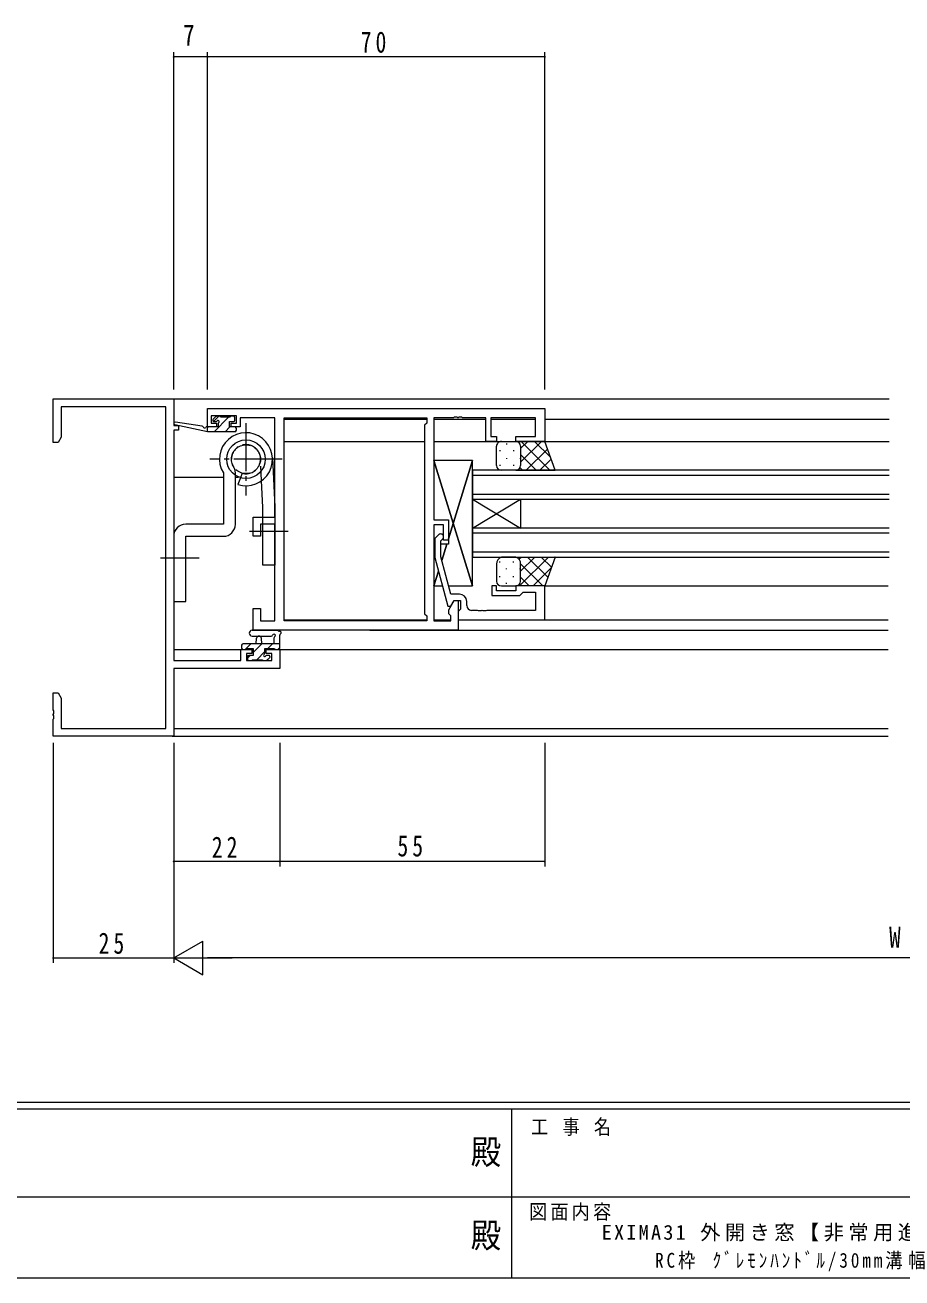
# Model space of a CAD drawing. Units: millimetres on the paper. Extents: x -397 to 397, y -282 to 282.
# Drawn here: x -109.9 to 72.1, y -282.1 to -22.1 of the extents above; entities that cross this region are included whole.
import ezdxf
from ezdxf.enums import TextEntityAlignment as Align

# ---------------------------------------------------------------- set-up
doc = ezdxf.new("R2010")
doc.units = ezdxf.units.MM
doc.linetypes.add('USER2', pattern=[13, 10, -1, 1, -1])
doc.linetypes.add('USER4', pattern=[4, 3, -1])
for name, color, linetype, lineweight in [('0-1_YKK_ZWAK', 7, 'Continuous', 18), ('0-3_YKK_11', 7, 'Continuous', 18), ('0-4_YKK_12', 2, 'Continuous', 18), ('0-5_YKK_13', 4, 'Continuous', 18), ('0-6_YKK_D', 6, 'Continuous', 18)]:
    doc.layers.add(name, color=color, linetype=linetype, lineweight=lineweight)
doc.layers.add('0-2_USER1', color=7, linetype='Continuous')
doc.styles.add('ＭＳ ゴシック', font='')
doc.styles.get('ＭＳ ゴシック').set_extended_font_data('MS Gothic')

msp = doc.modelspace()

# ---------------------------------------------------------------- linework, layer by layer
at = {"layer": '0-1_YKK_ZWAK'}
for p, q in [((376.092, -245.688), (-393.908, -245.688)), ((338.292, -247.088), (-393.908, -247.088)), ((-8.908, -247.088), (-8.908, -282.088)), ((-136.308, -265.287), (-7.508, -265.287)), ((-7.508, -265.287), (121.292, -265.287)), ((-393.908, -282.088), (338.292, -282.088))]:
    msp.add_line(p, q, dxfattribs=at)
at = {"layer": '0-3_YKK_11'}
for p, q in [((-104.033, -99.688), (-79.033, -99.688)), ((-80.663, -101.318), (-102.403, -101.318)), ((-80.663, -168.058), (-80.663, -101.318)), ((-72.033, -105.488), (-72.033, -101.688)), ((-72.033, -101.688), (-2.033, -101.688)), ((-71.233, -103.188), (-71.233, -104.688)), ((-66.033, -103.188), (-71.233, -103.188)), ((-58.033, -124.188), (-58.033, -103.618)), ((-56.103, -103.618), (-26.533, -103.618)), ((-56.103, -145.758), (-56.103, -103.618)), ((-56.103, -145.758), (-56.103, -103.618)), ((-25.033, -103.618), (-25.033, -124.788)), ((-14.233, -103.618), (-19.075, -103.618)), ((-79.033, -106.188), (-79.033, -153.958)), ((-70.133, -105.488), (-72.033, -105.488)), ((-71.233, -104.688), (-70.133, -104.688)), ((-70.133, -104.688), (-70.133, -105.488)), ((-26.963, -105.118), (-26.963, -144.258)), ((-62.533, -124.188), (-58.033, -124.188)), ((-62.533, -128.188), (-62.533, -124.188)), ((-25.033, -124.788), (-22.033, -124.788)), ((-22.033, -124.788), (-22.033, -128.988)), ((-58.033, -125.688), (-61.033, -125.688)), ((-61.033, -125.688), (-61.033, -128.188)), ((-58.033, -145.758), (-58.033, -125.688)), ((-23.033, -125.788), (-25.033, -125.788)), ((-25.033, -125.788), (-25.033, -145.758)), ((-23.033, -128.988), (-23.033, -125.788)), ((-61.033, -128.188), (-62.533, -128.188)), ((-22.033, -128.988), (-23.033, -128.988)), ((-24.833, -132.584), (-22.126, -142.688)), ((-24.833, -132.584), (-22.126, -142.688)), ((-21.553, -140.188), (-23.633, -132.426)), ((-21.553, -140.188), (-23.633, -132.426)), ((-19.733, -140.188), (-21.553, -140.188)), ((-19.733, -140.188), (-21.553, -140.188)), ((-13.033, -138.488), (-13.033, -140.488)), ((-13.033, -138.488), (-13.033, -140.488)), ((-7.233, -140.488), (-6.733, -139.988)), ((-7.233, -140.488), (-6.733, -139.988)), ((-3.963, -139.788), (-3.963, -143.558)), ((-3.963, -139.788), (-3.963, -143.558)), ((-2.033, -145.488), (-2.033, -138.488)), ((-2.033, -145.488), (-2.033, -138.488)), ((-18.233, -142.558), (-18.233, -141.688)), ((-18.233, -142.558), (-18.233, -141.688)), ((-13.033, -140.488), (-7.233, -140.488)), ((-13.033, -140.488), (-7.233, -140.488)), ((-20.033, -145.488), (-2.033, -145.488)), ((-20.033, -145.488), (-2.033, -145.488)), ((-15.258, -143.678), (-15.808, -143.678)), ((-15.258, -143.678), (-15.808, -143.678)), ((-20.033, -147.688), (-62.533, -147.688)), ((-26.533, -145.758), (-56.103, -145.758)), ((-65.133, -151.688), (-62.833, -151.688)), ((-65.133, -153.958), (-65.133, -151.688)), ((-62.833, -151.688), (-62.833, -152.488)), ((-59.833, -151.688), (-57.033, -151.688)), ((-59.833, -152.488), (-59.833, -151.688)), ((-57.033, -151.688), (-57.033, -155.588)), ((-79.033, -153.958), (-65.133, -153.958)), ((-79.033, -155.588), (-79.033, -169.688)), ((-57.033, -155.588), (-79.033, -155.588)), ((-102.403, -161.779), (-102.403, -168.058)), ((-104.033, -169.688), (-104.033, -166.146)), ((-102.403, -168.058), (-80.663, -168.058)), ((-79.033, -169.688), (-104.033, -169.688))]:
    msp.add_line(p, q, dxfattribs=at)
for points in [[(-102.403, -101.318), (-102.403, -107.596), (-103.033, -108.688), (-104.033, -108.688), (-104.033, -99.688)], [(-79.033, -99.688), (-79.033, -105.188), (-78.033, -105.188), (-78.033, -106.188), (-79.033, -106.188)], [(-58.033, -103.618), (-65.233, -103.618), (-65.233, -104.418), (-65.233, -105.488), (-67.133, -105.488), (-67.133, -104.688), (-66.033, -104.688), (-66.033, -103.188)], [(-26.533, -103.618), (-26.533, -104.688), (-26.963, -105.118)], [(-19.075, -103.618), (-19.258, -103.498), (-19.808, -103.498), (-19.991, -103.618), (-20.075, -103.618), (-20.258, -103.498), (-20.808, -103.498), (-20.991, -103.618), (-25.033, -103.618)], [(-2.033, -101.688), (-2.033, -108.488), (-8.033, -108.488), (-8.033, -107.488), (-3.963, -107.488), (-3.963, -103.618), (-13.233, -103.618), (-13.233, -107.488), (-12.033, -107.488), (-12.033, -108.488), (-14.233, -108.488), (-14.233, -103.618)], [(-24.057, -127.863), (-24.833, -128.639), (-24.833, -132.584)], [(-24.057, -127.863), (-24.833, -128.639), (-24.833, -132.584)], [(-23.633, -132.426), (-23.633, -129.136), (-23.209, -128.712)], [(-23.633, -132.426), (-23.633, -129.136), (-23.209, -128.712)], [(-2.033, -138.488), (-8.033, -138.488), (-8.033, -139.488), (-12.033, -139.488), (-12.033, -138.488), (-13.033, -138.488)], [(-2.033, -138.488), (-8.033, -138.488), (-8.033, -139.488), (-12.033, -139.488), (-12.033, -138.488), (-13.033, -138.488)], [(-6.733, -139.988), (-6.533, -139.788), (-3.963, -139.788)], [(-6.733, -139.988), (-6.533, -139.788), (-3.963, -139.788)], [(-25.033, -145.758), (-21.533, -145.758), (-21.533, -144.688), (-21.963, -144.258), (-21.963, -143.445), (-20.833, -141.488), (-20.033, -141.488), (-20.033, -147.688)], [(-22.126, -142.688), (-21.526, -142.688), (-20.833, -141.488), (-19.533, -141.488), (-19.533, -143.288), (-19.733, -143.488), (-20.033, -143.788), (-20.033, -145.488)], [(-22.126, -142.688), (-21.526, -142.688), (-20.833, -141.488), (-19.533, -141.488), (-19.533, -143.288), (-19.733, -143.488), (-20.033, -143.788), (-20.033, -145.488)], [(-62.533, -147.688), (-62.533, -143.188), (-61.033, -143.188), (-61.033, -145.758), (-58.033, -145.758)], [(-26.963, -144.258), (-26.533, -144.688), (-26.533, -145.758)], [(-15.808, -143.678), (-15.991, -143.558), (-17.233, -143.558)], [(-15.808, -143.678), (-15.991, -143.558), (-17.233, -143.558)], [(-3.963, -143.558), (-14.075, -143.558), (-14.258, -143.678), (-14.808, -143.678), (-14.991, -143.558), (-15.075, -143.558), (-15.258, -143.678)], [(-3.963, -143.558), (-14.075, -143.558), (-14.258, -143.678), (-14.808, -143.678), (-14.991, -143.558), (-15.075, -143.558), (-15.258, -143.678)], [(-62.833, -152.488), (-63.933, -152.488), (-63.933, -153.958), (-58.663, -153.958), (-58.663, -152.488), (-59.833, -152.488)], [(-104.033, -166.146), (-103.913, -165.963), (-103.913, -165.413), (-104.033, -165.229), (-104.033, -165.146), (-103.913, -164.963), (-103.913, -164.413), (-104.033, -164.229), (-104.033, -160.688), (-103.033, -160.688), (-102.403, -161.779)]]:
    msp.add_lwpolyline(points, dxfattribs=at)
for centre, radius, start, end in [((-23.633, -128.288), 0.6, 314.99999, 135.00001), ((-23.633, -128.288), 0.6, 314.99999, 135.00001), ((-19.733, -141.688), 1.5, 0.00001, 89.99999), ((-19.733, -141.688), 1.5, 0.00001, 89.99999), ((-17.233, -142.558), 1, 180.00001, 269.99999), ((-17.233, -142.558), 1, 180.00001, 269.99999)]:
    msp.add_arc(centre, radius, start, end, dxfattribs=at)
at = {"layer": '0-4_YKK_12'}
for p, q in [((-79.333, -99.688), (69.467, -99.688)), ((-56.101, -103.888), (-26.534, -103.888)), ((-25.031, -103.888), (-14.234, -103.888)), ((-13.231, -103.888), (-3.964, -103.888)), ((-2.033, -103.888), (69.467, -103.888)), ((-56.103, -108.488), (-26.963, -108.488)), ((-25.033, -108.488), (69.467, -108.488)), ((-79.033, -115.888), (-68.732, -115.888)), ((-66.232, -115.888), (-65.553, -115.888)), ((-58.342, -115.888), (-58.033, -115.888)), ((-17.033, -114.488), (-17.033, -120.488)), ((69.467, -114.488), (-17.033, -114.488)), ((-17.033, -115.488), (69.467, -115.488)), ((69.467, -119.488), (-17.033, -119.488)), ((-17.033, -120.488), (-7.033, -126.488)), ((-17.033, -126.488), (-7.033, -120.488)), ((-17.033, -120.488), (-17.033, -126.488)), ((-17.033, -120.488), (69.467, -120.488)), ((-7.033, -120.488), (-7.033, -126.488)), ((-17.033, -126.488), (-17.033, -132.488)), ((69.467, -126.488), (-17.033, -126.488)), ((-17.033, -127.488), (69.467, -127.488)), ((69.467, -131.488), (-17.033, -131.488)), ((-17.033, -132.488), (69.467, -132.488)), ((-2.033, -138.488), (69.263, -138.488)), ((-56.101, -145.488), (-26.534, -145.488)), ((-25.031, -145.488), (-21.534, -145.488)), ((-14.333, -145.488), (69.263, -145.488)), ((-38.333, -147.688), (69.263, -147.688)), ((-79.033, -151.688), (-62.533, -151.688)), ((-60.133, -151.688), (69.263, -151.688)), ((-79.033, -168.058), (69.263, -168.058)), ((-79.333, -169.688), (69.263, -169.688))]:
    msp.add_line(p, q, dxfattribs=at)
at = {"layer": '0-5_YKK_13'}
for p, q in [((-70.345, -103.376), (-70.845, -103.876)), ((-70.75, -104.364), (-69.674, -103.288)), ((-70.629, -106.488), (-67.629, -103.488)), ((-69.533, -103.288), (-70.133, -103.288)), ((-67.333, -103.488), (-69.333, -103.488)), ((-66.633, -103.288), (-67.133, -103.288)), ((-66.333, -104.088), (-66.333, -103.588)), ((-72.031, -106.488), (-78.792, -105.081)), ((-73.145, -105.314), (-78.687, -104.491)), ((-72.031, -105.644), (-71.874, -105.488)), ((-69.833, -105.488), (-72.031, -105.488)), ((-66.333, -106.488), (-72.031, -106.488)), ((-70.633, -104.388), (-70.294, -104.388)), ((-69.833, -104.849), (-69.833, -105.488)), ((-68.384, -106.488), (-67.384, -105.488)), ((-66.333, -105.488), (-67.433, -105.488)), ((-66.033, -106.188), (-66.033, -105.788)), ((-11.033, -108.488), (-8.033, -108.488)), ((-9.953, -108.908), (-9.953, -109.108)), ((-2.033, -108.488), (-8.033, -108.488)), ((-7.033, -109.98), (-5.54, -108.488)), ((-7.033, -112.809), (-2.712, -108.488)), ((-0.96, -114.488), (-6.96, -108.488)), ((-0.867, -111.752), (-4.131, -108.488)), ((0.11, -114.488), (-2.033, -108.488)), ((-12.033, -113.488), (-12.033, -109.488)), ((-11.368, -110.323), (-11.368, -110.523)), ((-8.538, -110.323), (-8.538, -110.523)), ((-7.033, -109.488), (-7.033, -113.088)), ((-7.033, -109.488), (-7.033, -113.488)), ((-3.788, -114.488), (-7.033, -111.243)), ((-5.883, -114.488), (-1.467, -110.072)), ((-58.54, -111.915), (-58.036, -122.064)), ((-17.033, -112.488), (-25.033, -112.488)), ((-17.033, -112.488), (-25.033, -112.488)), ((-17.033, -112.488), (-25.033, -112.488)), ((-25.033, -112.488), (-25.033, -124.788)), ((-25.033, -112.488), (-25.033, -124.788)), ((-25.033, -112.488), (-17.033, -138.488)), ((-17.033, -138.488), (-25.033, -112.488)), ((-22.033, -128.738), (-17.033, -112.488)), ((-17.033, -112.488), (-22.033, -128.738)), ((-17.033, -138.488), (-17.033, -112.488)), ((-17.033, -138.488), (-17.033, -112.488)), ((-17.033, -137.888), (-17.033, -113.888)), ((-11.368, -113.353), (-11.368, -113.553)), ((-9.953, -111.938), (-9.953, -112.138)), ((-8.538, -113.353), (-8.538, -113.553)), ((-6.617, -114.488), (-7.149, -113.955)), ((-7.123, -111.938), (-7.123, -112.138)), ((-3.055, -114.488), (-0.723, -112.156)), ((-0.226, -114.488), (0.022, -114.24)), ((-68.732, -115.046), (-68.732, -125.688)), ((-66.232, -125.688), (-66.232, -115.529)), ((-65.172, -116.022), (-65.733, -117.418)), ((-60.533, -122.188), (-60.795, -116.633)), ((-8.033, -114.488), (-11.033, -114.488)), ((-8.033, -114.488), (0.11, -114.488)), ((-60.533, -134.188), (-60.533, -122.188)), ((-58.036, -122.064), (-58.033, -134.188)), ((-25.033, -124.788), (-22.033, -124.788)), ((-25.033, -124.788), (-22.033, -124.788)), ((-22.033, -124.788), (-22.033, -129.788)), ((-22.033, -124.788), (-22.033, -129.788)), ((-68.732, -125.688), (-76.533, -125.688)), ((-79.033, -128.188), (-79.033, -141.688)), ((-76.533, -128.188), (-68.732, -128.188)), ((-76.533, -141.688), (-76.533, -128.188)), ((-24.833, -129.788), (-25.033, -129.788)), ((-24.833, -129.788), (-25.033, -129.788)), ((-24.833, -129.788), (-25.033, -129.788)), ((-25.033, -129.788), (-25.033, -138.488)), ((-22.033, -129.788), (-23.633, -129.788)), ((-22.033, -129.788), (-23.633, -129.788)), ((-23.416, -133.234), (-22.356, -129.788)), ((-22.356, -129.788), (-23.416, -133.234)), ((-8.033, -132.488), (-11.033, -132.488)), ((-8.033, -132.488), (0.11, -132.488)), ((-7.379, -132.954), (-6.913, -132.488)), ((-7.256, -138.488), (-1.256, -132.488)), ((-7.033, -135.436), (-4.084, -132.488)), ((-1.389, -136.686), (-5.587, -132.488)), ((-0.645, -134.602), (-2.759, -132.488)), ((0.11, -132.488), (-2.033, -138.488)), ((0.099, -132.517), (0.07, -132.488)), ((-58.033, -134.188), (-60.533, -134.188)), ((-12.033, -133.988), (-12.033, -137.488)), ((-11.368, -133.623), (-11.368, -133.423)), ((-9.953, -135.038), (-9.953, -134.838)), ((-8.538, -133.623), (-8.538, -133.423)), ((-7.123, -135.038), (-7.123, -134.838)), ((-2.416, -138.488), (-7.033, -133.871)), ((-7.033, -137.488), (-7.033, -133.988)), ((-7.033, -137.488), (-7.033, -134.388)), ((-4.427, -138.488), (-0.703, -134.763)), ((-24.08, -135.392), (-25.033, -138.488)), ((-11.368, -136.653), (-11.368, -136.453)), ((-8.538, -136.653), (-8.538, -136.453)), ((-5.244, -138.488), (-7.033, -136.699)), ((-25.033, -138.488), (-23.251, -138.488)), ((-25.033, -138.488), (-23.251, -138.488)), ((-22.009, -138.488), (-17.033, -138.488)), ((-22.009, -138.488), (-17.033, -138.488)), ((-11.033, -138.488), (-8.033, -138.488)), ((-9.953, -138.068), (-9.953, -137.868)), ((-2.033, -138.488), (-8.033, -138.488)), ((-7.123, -137.902), (-7.123, -137.868)), ((-79.033, -141.688), (-76.533, -141.688)), ((-62.761, -147.688), (-57.598, -147.688)), ((-64.933, -150.788), (-64.933, -151.388)), ((-57.033, -150.488), (-64.633, -150.488)), ((-64.193, -151.688), (-62.993, -150.488)), ((-62.761, -148.888), (-58.8, -148.89)), ((-62.533, -152.273), (-60.748, -150.488)), ((-61.933, -150.488), (-61.831, -149.343)), ((-60.733, -150.488), (-60.835, -149.343)), ((-59.502, -151.488), (-58.502, -150.488)), ((-58.233, -149.307), (-58.233, -150.488)), ((-57.033, -151.388), (-57.033, -148.707)), ((-64.633, -151.688), (-64.033, -151.688)), ((-63.833, -151.488), (-62.533, -151.488)), ((-63.733, -153.473), (-63.148, -152.888)), ((-63.733, -153.188), (-63.733, -153.688)), ((-62.533, -152.888), (-63.433, -152.888)), ((-62.533, -151.488), (-62.533, -152.888)), ((-61.802, -153.788), (-60.133, -152.118)), ((-60.133, -151.488), (-58.133, -151.488)), ((-60.133, -152.427), (-60.133, -151.488)), ((-59.744, -153.974), (-59.046, -153.276)), ((-59.333, -152.888), (-59.672, -152.888)), ((-57.933, -151.688), (-57.333, -151.688)), ((-57.457, -151.688), (-57.033, -151.263)), ((-63.433, -153.988), (-62.933, -153.988)), ((-62.733, -153.788), (-60.633, -153.788)), ((-60.433, -153.988), (-59.833, -153.988)), ((-59.621, -153.9), (-59.121, -153.4))]:
    msp.add_line(p, q, dxfattribs=at)
at = {"layer": '0-5_YKK_13', "linetype": 'USER2'}
for p, q in [((-64.033, -104.688), (-64.033, -119.688)), ((-56.533, -112.188), (-71.533, -112.188)), ((-55.282, -127.188), (-63.284, -127.188)), ((-73.782, -132.689), (-81.784, -132.689))]:
    msp.add_line(p, q, dxfattribs=at)
at = {"layer": '0-5_YKK_13', "linetype": 'USER4'}
for p, q in [((-60.795, -116.633), (-61.011, -112.045)), ((-66.232, -115.529), (-66.232, -115.093)), ((-64.806, -115.112), (-65.172, -116.022))]:
    msp.add_line(p, q, dxfattribs=at)
at = {"layer": '0-5_YKK_13'}
for points in [[(-72.031, -106.488), (-72.031, -105.488), (-72.118, -105.474)], [(-67.433, -105.488), (-67.433, -104.388), (-66.633, -104.388)], [(-25.033, -129.788), (-25.033, -138.488), (-24.08, -135.392)]]:
    msp.add_lwpolyline(points, dxfattribs=at)
msp.add_circle((-64.033, -112.188), 4, dxfattribs=at)
at = {"layer": '0-5_YKK_13', "linetype": 'USER4'}
msp.add_circle((-64.033, -112.188), 3, dxfattribs=at)
at = {"layer": '0-5_YKK_13'}
for centre, radius, start, end in [((-70.633, -104.088), 0.3, 135, 270), ((-70.133, -103.588), 0.3, 90, 135), ((-69.533, -103.488), 0.2, 0, 90), ((-67.133, -103.488), 0.2, 90, 180), ((-66.633, -103.588), 0.3, 0, 90), ((-78.731, -104.788), 0.3, 81.55064, 258.25019), ((-73.189, -105.611), 0.3, 21.55064, 81.55064), ((-72.631, -105.391), 0.3, 201.55064, 320.80246), ((-72.166, -105.77), 0.3, 80.80246, 140.80246), ((-70.294, -104.088), 0.3, 270, 326.94427), ((-69.833, -104.388), 0.25, 303.05573, 146.94427), ((-69.533, -104.849), 0.3, 123.05573, 180), ((-66.633, -104.088), 0.3, 270, 0), ((-66.333, -105.788), 0.3, 0, 90), ((-66.333, -106.188), 0.3, 270, 0), ((-64.033, -112.188), 5.5, 251.99529, 211.3077), ((-11.033, -109.488), 1, 89.9999, 179.9999), ((-8.033, -109.488), 1, 359.9999, 89.9999), ((-11.033, -113.488), 1, 179.9999, 269.9999), ((-8.033, -113.488), 1, 269.9999, 359.9999), ((-76.533, -128.188), 2.5, 90, 180), ((-68.732, -125.688), 2.5, 270, 0), ((-10.501, -133.926), 1.534, 110.30881, 182.3117), ((-8.565, -133.926), 1.534, 357.68843, 69.69136), ((-11.033, -137.488), 1, 180.0001, 270.0001), ((-8.033, -137.488), 1, 270.0001, 0.0001), ((-62.76, -148.288), 0.6, 89.95977, 269.95977), ((-57.598, -147.988), 0.3, 40.52878, 90), ((-57.142, -147.598), 0.3, 220.52878, 280.52878), ((-57.033, -148.188), 0.3, 300, 100.52878), ((-64.633, -150.788), 0.3, 90, 180), ((-61.333, -149.388), 0.5, 5.09207, 174.90793), ((-58.799, -148.59), 0.3, 269.95977, 340.81024), ((-58.233, -148.788), 0.3, 300, 160.81024), ((-57.933, -149.307), 0.3, 120, 180), ((-56.733, -148.707), 0.3, 120, 180), ((-64.633, -151.388), 0.3, 180, 270), ((-64.033, -151.488), 0.2, 270, 0), ((-63.433, -153.188), 0.3, 90, 180), ((-60.133, -152.888), 0.25, 123.05573, 326.94427), ((-60.433, -152.427), 0.3, 303.05573, 0), ((-59.672, -153.188), 0.3, 90, 146.94427), ((-59.333, -153.188), 0.3, 315, 90), ((-57.933, -151.488), 0.2, 180, 270), ((-57.333, -151.388), 0.3, 270, 0), ((-63.433, -153.688), 0.3, 180, 270), ((-62.933, -153.788), 0.2, 270, 0), ((-60.433, -153.788), 0.2, 180, 270), ((-59.833, -153.688), 0.3, 270, 315)]:
    msp.add_arc(centre, radius, start, end, dxfattribs=at)
at = {"layer": '0-5_YKK_13', "linetype": 'USER4'}
for centre, radius, start, end in [((-64.033, -112.188), 3.025, 255.18169, 211.7314), ((-68.732, -115.093), 2.5, 0, 31.7314)]:
    msp.add_arc(centre, radius, start, end, dxfattribs=at)
at = {"layer": '0-6_YKK_D'}
for p, q in [((-79.033, -97.688), (-79.033, -27.688)), ((-72.033, -97.688), (-72.033, -27.688)), ((-72.033, -97.688), (-72.033, -27.688)), ((-2.033, -97.688), (-2.033, -27.688)), ((-72.033, -28.688), (-79.033, -28.688)), ((-2.033, -28.688), (-72.033, -28.688)), ((-104.033, -171.058), (-104.033, -216.688)), ((-79.033, -171.058), (-79.033, -216.688)), ((-79.033, -171.058), (-79.033, -196.688)), ((-79.033, -171.058), (-79.033, -216.688)), ((-57.033, -171.058), (-57.033, -196.688)), ((-57.033, -171.058), (-57.033, -196.688)), ((-2.033, -171.058), (-2.033, -196.688)), ((-57.033, -195.688), (-79.033, -195.688)), ((-2.033, -195.688), (-57.033, -195.688)), ((-79.033, -215.688), (-72.971, -212.188)), ((-72.971, -219.188), (-72.971, -212.188)), ((-104.033, -215.688), (-79.033, -215.688)), ((-79.033, -215.688), (-72.971, -219.188)), ((-79.033, -215.688), (-66.908, -215.688)), ((213.967, -215.688), (-72.033, -215.688))]:
    msp.add_line(p, q, dxfattribs=at)
for centre, start, end in [((-79.033, -28.688), 0, 180), ((-72.033, -28.688), 0, 180), ((-72.033, -28.688), 0, 180), ((-2.033, -28.688), 0, 180), ((-79.033, -28.688), 180, 0), ((-72.033, -28.688), 180, 0), ((-72.033, -28.688), 180, 0), ((-2.033, -28.688), 180, 0), ((-79.033, -195.688), 0, 180), ((-79.033, -195.688), 180, 0), ((-57.033, -195.688), 0, 180), ((-57.033, -195.688), 0, 180), ((-57.033, -195.688), 180, 0), ((-57.033, -195.688), 180, 0), ((-2.033, -195.688), 0, 180), ((-2.033, -195.688), 180, 0), ((-104.033, -215.688), 0, 180), ((-104.033, -215.688), 180, 0)]:
    msp.add_arc(centre, 0.106, start, end, dxfattribs=at)

# ---------------------------------------------------------------- texts
at = {"layer": '0-1_YKK_ZWAK', "style": 'ＭＳ ゴシック', "width": 0.9}
for p in [(-17.39, -260.044), (-17.39, -277.365)]:
    msp.add_text('殿', height=5.132, dxfattribs=at).set_placement(p, align=Align.BOTTOM_LEFT)
at = {"layer": '0-1_YKK_ZWAK', "char_height": 3.079, "attachment_point": 7, "style": 'ＭＳ ゴシック'}
for s, insert in [('\\T1.22;\\W0.85;工\\~事\\~名', (-4.896, -252.62)), ('\\T1.17;\\W0.9;図面内容', (-5.291, -270.236))]:
    msp.add_mtext(s, dxfattribs=dict(at, insert=insert))
at = {"layer": '0-2_USER1', "char_height": 3.079, "attachment_point": 7, "style": 'ＭＳ ゴシック'}
for s, insert in [('\\T1.22;EXIMA31\\~外開き窓【非常用進入口仕様】', (9.789, -274.537)), ('\\T1.34;\\W0.85;RC枠\\~ｸﾞﾚﾓﾝﾊﾝﾄﾞﾙ/30mm溝幅', (20.849, -280.712))]:
    msp.add_mtext(s, dxfattribs=dict(at, insert=insert))
at = {"layer": '0-6_YKK_D', "color": 7, "style": 'ＭＳ ゴシック', "width": 0.8}
for s, p in [('7', (-77.08, -27.688)), ('W', (69.432, -214.888))]:
    msp.add_text(s, height=4.399, dxfattribs=at).set_placement(p, align=Align.BOTTOM_LEFT)
at = {"layer": '0-6_YKK_D', "color": 7, "char_height": 4.399, "attachment_point": 7, "style": 'ＭＳ ゴシック'}
for s, insert in [('\\T1.37;\\W0.75;70', (-40.225, -27.888)), ('\\T1.37;\\W0.75;22', (-71.127, -194.888)), ('\\T1.37;\\W0.75;55', (-32.603, -194.688)), ('\\T1.37;\\W0.75;25', (-94.615, -214.888))]:
    msp.add_mtext(s, dxfattribs=dict(at, insert=insert))

doc.saveas('drawing.dxf')
